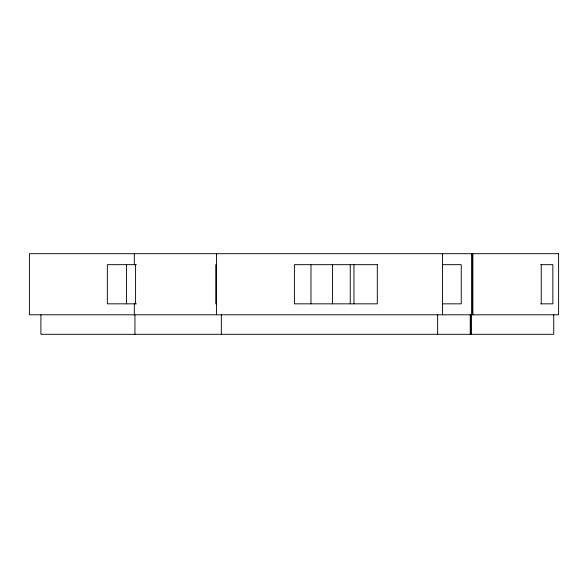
<?xml version="1.0" encoding="UTF-8"?>
<svg xmlns="http://www.w3.org/2000/svg" width="588" height="588" viewBox="0 0 588 588"><rect width="100%" height="100%" fill="white"/><g stroke="black" fill="none" stroke-linecap="round" stroke-linejoin="round"><path stroke-width="0.88" d="M136.387 264.666L107.339 264.666L107.339 303.834L136.387 303.834M216.509 264.666L215.767 264.666L215.767 303.834L216.509 303.834M442.654 264.666L461.242 264.666L461.242 303.834L442.654 303.834M540.695 264.666L552.852 264.666L552.852 303.834L540.695 303.834M553.734 314.8L553.734 334.307L40.903 334.307L40.903 314.8M541.239 264.666L541.239 303.834M472.87 253.693L472.87 314.8M472.296 253.693L472.296 314.8M471.73 253.693L471.73 314.8M471.282 314.8L471.282 334.307M470.76 314.8L470.76 334.307M470.238 314.8L470.238 334.307M442.514 253.693L442.514 314.8M437.641 314.8L437.641 334.307M353.954 264.666L353.954 303.834M350.257 264.644L350.257 303.856M332.44 264.666L332.44 303.834M310.971 264.666L310.971 303.834M221.338 314.8L221.338 334.307M216.465 253.693L216.465 314.8M135.578 264.666L135.578 303.834M134.939 314.8L134.939 334.307M134.314 253.693L134.314 264.666M134.314 303.834L134.314 314.8M126.567 264.666L126.567 303.834M558.6 253.693L29.4 253.693L29.4 314.8L558.6 314.8L558.6 253.693M377.305 264.666L294.404 264.666L294.404 303.834L377.305 303.834L377.305 264.666"/></g></svg>
